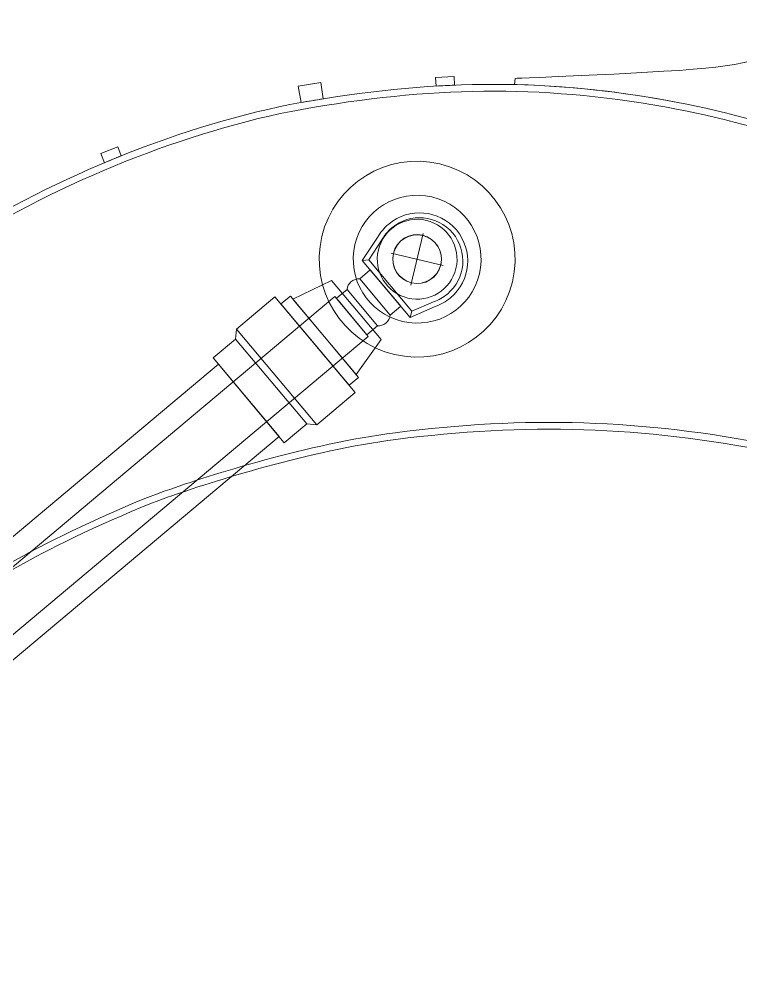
# Model space of a CAD drawing. Header units: millimetres. Extents: x -4490 to 177070, y -6118 to 72944.
# Drawn here: x 106628 to 108224, y 27571 to 29698 of the extents above; entities that cross this region are included whole.
import ezdxf

# ---------------------------------------------------------------- set-up
doc = ezdxf.new("R2010")
doc.units = ezdxf.units.MM
doc.layers.add('хендай', color=7, linetype='Continuous')

# ---------------------------------------------------------------- blocks, each defined once
blk = doc.blocks.new('A$C34472E01')
at = {"lineweight": 9}
for points, knots in [([(-20.5, 101.9), (-20.5, 101.9), (-275.3, 40), (-355.3, 20.6), (-355.3, 20.6), (-676.6, -57.2), (-998.4, -133.4), (-1319.4, -212), (-1319.4, -212), (-1389, -229), (-1621.6, -285.4), (-1686.8, -300.4), (-1686.8, -300.4), (-1768.9, -319.4), (-1897.2, -361.6), (-1962.3, -387.9), (-1962.3, -387.9), (-2174.4, -473.4), (-2409.8, -622), (-2572.3, -781.2), (-2572.3, -781.2), (-2756.1, -961.1), (-2883.3, -1131.2), (-2993.9, -1363.7), (-2993.9, -1363.7), (-3034.5, -1449.1), (-3077.5, -1565.6), (-3114.8, -1670.4), (-3114.8, -1670.4), (-3212.2, -1943.5), (-3319, -2213.3), (-3416.4, -2486.3), (-3416.4, -2486.3), (-3431.4, -2528.3), (-3615.1, -3024.2), (-3637.6, -3085.9), (-3637.6, -3085.9), (-3660.3, -3147.5), (-3948, -3924.3), (-3948, -3924.3), (-3948, -3924.3), (-3948, -3924.3), (-3960.7, -3919.6), (-3960.7, -3919.6), (-3960.7, -3919.6), (-3960.7, -3919.6), (-3672.9, -3142.9), (-3650.4, -3081.2), (-3650.4, -3081.2), (-3627.8, -3019.6), (-3444.1, -2523.8), (-3429.1, -2481.8), (-3429.1, -2481.8), (-3331.7, -2208.7), (-3224.9, -1939), (-3127.6, -1665.8), (-3127.6, -1665.8), (-3090.1, -1560.6), (-3046.9, -1443.6), (-3006.1, -1357.9), (-3006.1, -1357.9), (-2894.8, -1124), (-2766.8, -952.7), (-2581.8, -771.5), (-2581.8, -771.5), (-2418.2, -611.4), (-2180.7, -461.4), (-1967.4, -375.3), (-1967.4, -375.3), (-1901.7, -348.9), (-1772.7, -306.4), (-1689.9, -287.3), (-1689.9, -287.3), (-1624.7, -272.2), (-1392.2, -215.9), (-1322.6, -198.9), (-1322.6, -198.9), (-890, -92.9), (-456.5, 9.9), (-23.7, 115.1), (-23.7, 115.1), (-23.7, 115.1), (-20.5, 101.9), (-20.5, 101.9)], [0, 0, 0, 0, 0.047619, 0.047619, 0.047619, 0.047619, 0.095238, 0.095238, 0.095238, 0.095238, 0.142857, 0.142857, 0.142857, 0.142857, 0.190476, 0.190476, 0.190476, 0.190476, 0.238095, 0.238095, 0.238095, 0.238095, 0.285714, 0.285714, 0.285714, 0.285714, 0.333333, 0.333333, 0.333333, 0.333333, 0.380952, 0.380952, 0.380952, 0.380952, 0.428571, 0.428571, 0.428571, 0.428571, 0.47619, 0.47619, 0.47619, 0.47619, 0.52381, 0.52381, 0.52381, 0.52381, 0.571429, 0.571429, 0.571429, 0.571429, 0.619048, 0.619048, 0.619048, 0.619048, 0.666667, 0.666667, 0.666667, 0.666667, 0.714286, 0.714286, 0.714286, 0.714286, 0.761905, 0.761905, 0.761905, 0.761905, 0.809524, 0.809524, 0.809524, 0.809524, 0.857143, 0.857143, 0.857143, 0.857143, 0.904762, 0.904762, 0.904762, 0.904762, 0.952381, 0.952381, 0.952381, 0.952381, 1, 1, 1, 1]), ([(-3239.6, -2009.3), (-3197.3, -1896.5), (-3155.3, -1783.8), (-3114.8, -1670.4), (-3114.8, -1670.4), (-3077.5, -1565.6), (-3034.5, -1449.1), (-2993.9, -1363.7), (-2993.9, -1363.7), (-2883.3, -1131.2), (-2756.1, -961.1), (-2572.3, -781.2), (-2572.3, -781.2), (-2409.8, -622), (-2174.4, -473.4), (-1962.3, -387.9), (-1962.3, -387.9), (-1897.2, -361.6), (-1768.9, -319.4), (-1686.8, -300.4), (-1686.8, -300.4), (-1621.6, -285.4), (-1389, -229), (-1319.4, -212), (-1319.4, -212), (-998.6, -133.4), (-677, -57.3), (-355.9, 20.5), (-355.9, 20.5), (-355.9, 20.5), (-264.3, -244.6), (-264.3, -244.6), (-264.3, -244.6), (-331.4, -276.3), (-387.3, -302.7), (-403.8, -310.5), (-403.8, -310.5), (-778.7, -488.5), (-1152.6, -668.4), (-1527.9, -845.7), (-1527.9, -845.7), (-1586.7, -873.4), (-1710.8, -939.7), (-1789.2, -993), (-1789.2, -993), (-1867.4, -1046.2), (-2031.2, -1167), (-2149.7, -1291.7), (-2149.7, -1291.7), (-2326.6, -1477.8), (-2461.7, -1673.5), (-2568.7, -1907), (-2568.7, -1907), (-2592.9, -1959.8), (-2612, -1998.8), (-2689.7, -2162.7), (-2689.7, -2162.7), (-2689.7, -2162.7), (-2798.5, -2392.4), (-2798.5, -2392.4), (-2798.5, -2392.4), (-2798.5, -2392.4), (-3239.6, -2009.3), (-3239.6, -2009.3)], [0, 0, 0, 0, 0.0625, 0.0625, 0.0625, 0.0625, 0.125, 0.125, 0.125, 0.125, 0.1875, 0.1875, 0.1875, 0.1875, 0.25, 0.25, 0.25, 0.25, 0.3125, 0.3125, 0.3125, 0.3125, 0.375, 0.375, 0.375, 0.375, 0.4375, 0.4375, 0.4375, 0.4375, 0.5, 0.5, 0.5, 0.5, 0.5625, 0.5625, 0.5625, 0.5625, 0.625, 0.625, 0.625, 0.625, 0.6875, 0.6875, 0.6875, 0.6875, 0.75, 0.75, 0.75, 0.75, 0.8125, 0.8125, 0.8125, 0.8125, 0.875, 0.875, 0.875, 0.875, 0.9375, 0.9375, 0.9375, 0.9375, 1, 1, 1, 1]), ([(55.1, -108.7), (55.1, -108.7), (-348.5, -299.3), (-398, -322.7), (-398, -322.7), (-773, -500.7), (-1146.9, -680.6), (-1522.2, -857.9), (-1522.2, -857.9), (-1580.6, -885.5), (-1704, -951.3), (-1781.6, -1004.1), (-1781.6, -1004.1), (-1859.5, -1057.1), (-2022.5, -1177.3), (-2139.9, -1301), (-2139.9, -1301), (-2315.9, -1486.1), (-2450, -1680.6), (-2556.4, -1912.6), (-2556.4, -1912.6), (-2580.7, -1965.5), (-2599.7, -2004.5), (-2677.5, -2168.5), (-2677.5, -2168.5), (-2979.4, -2805.9), (-3282.4, -3443), (-3583.5, -4080.8), (-3583.5, -4080.8), (-3583.5, -4080.8), (-3596, -4075.5), (-3596, -4075.5), (-3596, -4075.5), (-3501.7, -3875.5), (-3361.2, -3577.7), (-3327.4, -3506.9), (-3327.4, -3506.9), (-3114.4, -3059.1), (-2902, -2610.8), (-2689.7, -2162.7), (-2689.7, -2162.7), (-2612, -1998.8), (-2592.9, -1959.8), (-2568.7, -1907), (-2568.7, -1907), (-2461.7, -1673.5), (-2326.6, -1477.8), (-2149.7, -1291.7), (-2149.7, -1291.7), (-2031.2, -1167), (-1867.4, -1046.2), (-1789.2, -993), (-1789.2, -993), (-1710.8, -939.7), (-1586.7, -873.4), (-1527.9, -845.7), (-1527.9, -845.7), (-1152.6, -668.4), (-778.7, -488.5), (-403.8, -310.5), (-403.8, -310.5), (-354.3, -287.1), (49.3, -96.5), (49.3, -96.5), (49.3, -96.5), (49.3, -96.5), (55.1, -108.7), (55.1, -108.7)], [0, 0, 0, 0, 0.058824, 0.058824, 0.058824, 0.058824, 0.117647, 0.117647, 0.117647, 0.117647, 0.176471, 0.176471, 0.176471, 0.176471, 0.235294, 0.235294, 0.235294, 0.235294, 0.294118, 0.294118, 0.294118, 0.294118, 0.352941, 0.352941, 0.352941, 0.352941, 0.411765, 0.411765, 0.411765, 0.411765, 0.470588, 0.470588, 0.470588, 0.470588, 0.529412, 0.529412, 0.529412, 0.529412, 0.588235, 0.588235, 0.588235, 0.588235, 0.647059, 0.647059, 0.647059, 0.647059, 0.705882, 0.705882, 0.705882, 0.705882, 0.764706, 0.764706, 0.764706, 0.764706, 0.823529, 0.823529, 0.823529, 0.823529, 0.882353, 0.882353, 0.882353, 0.882353, 0.941176, 0.941176, 0.941176, 0.941176, 1, 1, 1, 1]), ([(-2282.4, -516.6), (-2282.4, -516.6), (-2252, -497.1), (-2252, -497.1), (-2252, -497.1), (-2252, -497.1), (-2241.5, -513.5), (-2241.5, -513.5), (-2241.5, -513.5), (-2251.8, -519.7), (-2262.1, -526), (-2272.2, -532.4), (-2272.2, -532.4), (-2272.2, -532.4), (-2282.4, -516.6), (-2282.4, -516.6)], [0, 0, 0, 0, 0.25, 0.25, 0.25, 0.25, 0.5, 0.5, 0.5, 0.5, 0.75, 0.75, 0.75, 0.75, 1, 1, 1, 1]), ([(-2621.6, -765.1), (-2621.6, -765.1), (-2589.7, -733.6), (-2589.7, -733.6), (-2589.7, -733.6), (-2589.7, -733.6), (-2566.7, -757), (-2566.7, -757), (-2566.7, -757), (-2571.8, -761.8), (-2576.8, -766.7), (-2581.8, -771.5), (-2581.8, -771.5), (-2587.5, -777.1), (-2593.1, -782.7), (-2598.7, -788.2), (-2598.7, -788.2), (-2598.7, -788.2), (-2621.6, -765.1), (-2621.6, -765.1)], [0, 0, 0, 0, 0.2, 0.2, 0.2, 0.2, 0.4, 0.4, 0.4, 0.4, 0.6, 0.6, 0.6, 0.6, 0.8, 0.8, 0.8, 0.8, 1, 1, 1, 1]), ([(-2527.1, -1303.1), (-2625.7, -1261.7), (-2671.9, -1148.3), (-2630.5, -1049.7), (-2630.5, -1049.7), (-2589, -951.3), (-2475.7, -905), (-2377.2, -946.4), (-2377.2, -946.4), (-2278.7, -987.9), (-2232.4, -1101.2), (-2273.9, -1199.8), (-2273.9, -1199.8), (-2315.2, -1298.2), (-2428.7, -1344.5), (-2527.1, -1303.1)], [0, 0, 0, 0, 0.25, 0.25, 0.25, 0.25, 0.5, 0.5, 0.5, 0.5, 0.75, 0.75, 0.75, 0.75, 1, 1, 1, 1]), ([(-2786.6, -970.8), (-2786.6, -970.8), (-2763.3, -942.4), (-2763.3, -942.4), (-2763.3, -942.4), (-2763.3, -942.4), (-2750.2, -953.2), (-2750.2, -953.2), (-2750.2, -953.2), (-2758, -962.6), (-2765.7, -972.1), (-2773.3, -981.6), (-2773.3, -981.6), (-2773.3, -981.6), (-2786.6, -970.8), (-2786.6, -970.8)], [0, 0, 0, 0, 0.25, 0.25, 0.25, 0.25, 0.5, 0.5, 0.5, 0.5, 0.75, 0.75, 0.75, 0.75, 1, 1, 1, 1]), ([(-2501.1, -1241.2), (-2565.4, -1214.2), (-2595.6, -1140.1), (-2568.6, -1075.8), (-2568.6, -1075.8), (-2541.5, -1011.5), (-2467.5, -981.4), (-2403.2, -1008.4), (-2403.2, -1008.4), (-2338.9, -1035.4), (-2308.7, -1109.5), (-2335.8, -1173.7), (-2335.8, -1173.7), (-2362.8, -1238), (-2436.9, -1268.2), (-2501.1, -1241.2)], [0, 0, 0, 0, 0.25, 0.25, 0.25, 0.25, 0.5, 0.5, 0.5, 0.5, 0.75, 0.75, 0.75, 0.75, 1, 1, 1, 1]), ([(-2482.7, -1197.4), (-2522.8, -1180.5), (-2541.7, -1134.3), (-2524.8, -1094.2), (-2524.8, -1094.2), (-2507.9, -1054.2), (-2461.7, -1035.3), (-2421.7, -1052.2), (-2421.7, -1052.2), (-2381.5, -1069), (-2362.7, -1115.2), (-2379.5, -1155.3), (-2379.5, -1155.3), (-2396.4, -1195.4), (-2442.6, -1214.3), (-2482.7, -1197.4)], [0, 0, 0, 0, 0.25, 0.25, 0.25, 0.25, 0.5, 0.5, 0.5, 0.5, 0.75, 0.75, 0.75, 0.75, 1, 1, 1, 1]), ([(-3340.4, -1733.4), (-3387.9, -1713.4), (-3410.2, -1658.7), (-3390.3, -1611.2), (-3390.3, -1611.2), (-3386.7, -1602.8), (-3382, -1595.1), (-3376.6, -1588.4), (-3376.6, -1588.4), (-3376.6, -1588.4), (-3376.9, -1587.1), (-3376.9, -1587.1), (-3376.9, -1587.1), (-3376.9, -1587.1), (-3359.1, -1567.2), (-3320.3, -1542.4), (-3320.3, -1542.4), (-3281.4, -1517.7), (-3172, -1448.6), (-3106.2, -1377.3), (-3106.2, -1377.3), (-3040.4, -1305.9), (-2855, -1070.6), (-2855, -1070.6), (-2855, -1070.6), (-2855, -1070.6), (-2844.3, -1076.8), (-2844.3, -1076.8), (-2844.3, -1076.8), (-2903.9, -1162.4), (-2956.6, -1253.9), (-3006.1, -1357.9), (-3006.1, -1357.9), (-3046.9, -1443.6), (-3090.1, -1560.6), (-3127.6, -1665.8), (-3127.6, -1665.8), (-3157.1, -1748.7), (-3187.5, -1831.2), (-3218.2, -1913.6), (-3218.2, -1913.6), (-3218.2, -1913.6), (-3230.8, -1909.1), (-3230.8, -1909.1), (-3230.8, -1909.1), (-3230.8, -1909.1), (-3225, -1885.2), (-3219, -1843.4), (-3219, -1843.4), (-3213, -1801.7), (-3232.3, -1774.5), (-3251.6, -1765.3), (-3251.6, -1765.3), (-3266.2, -1758.4), (-3308.8, -1744), (-3328.5, -1737.4), (-3328.5, -1737.4), (-3331.8, -1736.5), (-3335, -1735.5), (-3338.3, -1734.2), (-3338.3, -1734.2), (-3338.3, -1734.2), (-3338.6, -1734.1), (-3338.6, -1734.1), (-3338.6, -1734.1), (-3339.2, -1733.9), (-3339.8, -1733.6), (-3340.4, -1733.4)], [0, 0, 0, 0, 0.058824, 0.058824, 0.058824, 0.058824, 0.117647, 0.117647, 0.117647, 0.117647, 0.176471, 0.176471, 0.176471, 0.176471, 0.235294, 0.235294, 0.235294, 0.235294, 0.294118, 0.294118, 0.294118, 0.294118, 0.352941, 0.352941, 0.352941, 0.352941, 0.411765, 0.411765, 0.411765, 0.411765, 0.470588, 0.470588, 0.470588, 0.470588, 0.529412, 0.529412, 0.529412, 0.529412, 0.588235, 0.588235, 0.588235, 0.588235, 0.647059, 0.647059, 0.647059, 0.647059, 0.705882, 0.705882, 0.705882, 0.705882, 0.764706, 0.764706, 0.764706, 0.764706, 0.823529, 0.823529, 0.823529, 0.823529, 0.882353, 0.882353, 0.882353, 0.882353, 0.941176, 0.941176, 0.941176, 0.941176, 1, 1, 1, 1]), ([(-2470.8, -1169.2), (-2495.3, -1158.9), (-2506.8, -1130.6), (-2496.5, -1106.1), (-2496.5, -1106.1), (-2486.2, -1081.7), (-2458, -1070.1), (-2433.5, -1080.5), (-2433.5, -1080.5), (-2409, -1090.7), (-2397.5, -1118.9), (-2407.8, -1143.5), (-2407.8, -1143.5), (-2418.1, -1167.9), (-2446.3, -1179.4), (-2470.8, -1169.2)], [0, 0, 0, 0, 0.25, 0.25, 0.25, 0.25, 0.5, 0.5, 0.5, 0.5, 0.75, 0.75, 0.75, 0.75, 1, 1, 1, 1])]:
    blk.add_open_spline(points, degree=3, knots=knots, dxfattribs=at)
for points in [[(-2472.5, -1173.2), (-2472.5, -1173.2), (-2431.8, -1076.4), (-2431.8, -1076.4)], [(-2500.5, -1104.4), (-2500.5, -1104.4), (-2403.7, -1145.1), (-2403.7, -1145.1)]]:
    blk.add_open_spline(points, degree=3, dxfattribs=at)
blk = doc.blocks.new('A$C035A7418')
at = {"lineweight": 9}
for points, knots in [([(-188.1, 48), (-188.1, 48), (-1641, -310.3), (-1641, -310.3), (-1641, -310.3), (-1641, -310.3), (-1596.3, -491.5), (-1596.3, -491.5), (-1596.3, -491.5), (-1596.3, -491.5), (-143.3, -133.3), (-143.3, -133.3), (-143.3, -133.3), (-143.3, -133.3), (-188.1, 48), (-188.1, 48)], [0, 0, 0, 0, 0.25, 0.25, 0.25, 0.25, 0.5, 0.5, 0.5, 0.5, 0.75, 0.75, 0.75, 0.75, 1, 1, 1, 1]), ([(-145.7, -94.4), (-145.7, -94.4), (-1859.9, -517.1), (-1859.9, -517.1), (-1859.9, -517.1), (-1859.9, -517.1), (-1884.4, -417.5), (-1884.4, -417.5), (-1884.4, -417.5), (-1884.4, -417.5), (-170.3, 5.3), (-170.3, 5.3), (-170.3, 5.3), (-170.3, 5.3), (-145.7, -94.4), (-145.7, -94.4)], [0, 0, 0, 0, 0.25, 0.25, 0.25, 0.25, 0.5, 0.5, 0.5, 0.5, 0.75, 0.75, 0.75, 0.75, 1, 1, 1, 1]), ([(-1717.8, -298.2), (-1717.8, -298.2), (-1814.5, -322), (-1814.5, -322), (-1814.5, -322), (-1814.5, -322), (-1755.4, -561.7), (-1755.4, -561.7), (-1755.4, -561.7), (-1755.4, -561.7), (-1658.6, -537.9), (-1658.6, -537.9), (-1658.6, -537.9), (-1658.6, -537.9), (-1717.8, -298.2), (-1717.8, -298.2)], [0, 0, 0, 0, 0.25, 0.25, 0.25, 0.25, 0.5, 0.5, 0.5, 0.5, 0.75, 0.75, 0.75, 0.75, 1, 1, 1, 1]), ([(-1700.9, -308.6), (-1700.9, -308.6), (-1717.8, -298.2), (-1717.8, -298.2), (-1717.8, -298.2), (-1717.8, -298.2), (-1658.6, -537.9), (-1658.6, -537.9), (-1658.6, -537.9), (-1658.6, -537.9), (-1648.5, -520.9), (-1648.5, -520.9), (-1648.5, -520.9), (-1648.5, -520.9), (-1700.9, -308.6), (-1700.9, -308.6)], [0, 0, 0, 0, 0.25, 0.25, 0.25, 0.25, 0.5, 0.5, 0.5, 0.5, 0.75, 0.75, 0.75, 0.75, 1, 1, 1, 1]), ([(-1644.8, -294.8), (-1644.8, -294.8), (-1700.9, -308.6), (-1700.9, -308.6), (-1700.9, -308.6), (-1700.9, -308.6), (-1648.5, -520.9), (-1648.5, -520.9), (-1648.5, -520.9), (-1648.5, -520.9), (-1592.5, -507), (-1592.5, -507), (-1592.5, -507), (-1592.5, -507), (-1644.8, -294.8), (-1644.8, -294.8)], [0, 0, 0, 0, 0.25, 0.25, 0.25, 0.25, 0.5, 0.5, 0.5, 0.5, 0.75, 0.75, 0.75, 0.75, 1, 1, 1, 1]), ([(-1810, -340), (-1810, -340), (-1833.4, -345.8), (-1833.4, -345.8), (-1833.4, -345.8), (-1833.4, -345.8), (-1783.1, -549.5), (-1783.1, -549.5), (-1783.1, -549.5), (-1783.1, -549.5), (-1759.8, -543.8), (-1759.8, -543.8), (-1759.8, -543.8), (-1759.8, -543.8), (-1810, -340), (-1810, -340)], [0, 0, 0, 0, 0.25, 0.25, 0.25, 0.25, 0.5, 0.5, 0.5, 0.5, 0.75, 0.75, 0.75, 0.75, 1, 1, 1, 1]), ([(-1906.4, -393.5), (-1906.4, -393.5), (-1831.5, -353.1), (-1831.5, -353.1), (-1831.5, -353.1), (-1831.5, -353.1), (-1784.9, -542.2), (-1784.9, -542.2), (-1784.9, -542.2), (-1784.9, -542.2), (-1870, -541.2), (-1870, -541.2), (-1870, -541.2), (-1870, -541.2), (-1906.4, -393.5), (-1906.4, -393.5)], [0, 0, 0, 0, 0.25, 0.25, 0.25, 0.25, 0.5, 0.5, 0.5, 0.5, 0.75, 0.75, 0.75, 0.75, 1, 1, 1, 1]), ([(-2132.3, -533.7), (-2119.7, -584.7), (-2068.2, -615.8), (-2017.3, -603.2), (-2017.3, -603.2), (-2005.6, -600.4), (-1994.9, -595.4), (-1985.6, -588.8), (-1985.6, -588.8), (-1985.6, -588.8), (-1938.7, -561.8), (-1938.7, -561.8), (-1938.7, -561.8), (-1938.7, -561.8), (-1974, -418.9), (-1974, -418.9), (-1974, -418.9), (-1974, -418.9), (-2028, -416.6), (-2028, -416.6), (-2028, -416.6), (-2039.3, -415.3), (-2051, -415.8), (-2062.8, -418.7), (-2062.8, -418.7), (-2113.7, -431.3), (-2144.8, -482.8), (-2132.3, -533.7)], [0, 0, 0, 0, 0.142857, 0.142857, 0.142857, 0.142857, 0.285714, 0.285714, 0.285714, 0.285714, 0.428571, 0.428571, 0.428571, 0.428571, 0.571429, 0.571429, 0.571429, 0.571429, 0.714286, 0.714286, 0.714286, 0.714286, 0.857143, 0.857143, 0.857143, 0.857143, 1, 1, 1, 1]), ([(-2123, -531.4), (-2111.7, -577.2), (-2065.5, -605.2), (-2019.7, -593.9), (-2019.7, -593.9), (-2009.1, -591.3), (-1999.5, -586.8), (-1991.2, -581), (-1991.2, -581), (-1991.2, -581), (-1950.6, -557), (-1950.6, -557), (-1950.6, -557), (-1950.6, -557), (-1982.3, -428.6), (-1982.3, -428.6), (-1982.3, -428.6), (-1982.3, -428.6), (-2029.3, -426.2), (-2029.3, -426.2), (-2029.3, -426.2), (-2039.5, -425), (-2050, -425.5), (-2060.6, -428.1), (-2060.6, -428.1), (-2106.3, -439.4), (-2134.3, -485.7), (-2123, -531.4)], [0, 0, 0, 0, 0.142857, 0.142857, 0.142857, 0.142857, 0.285714, 0.285714, 0.285714, 0.285714, 0.428571, 0.428571, 0.428571, 0.428571, 0.571429, 0.571429, 0.571429, 0.571429, 0.714286, 0.714286, 0.714286, 0.714286, 0.857143, 0.857143, 0.857143, 0.857143, 1, 1, 1, 1]), ([(-1950.6, -557), (-1950.6, -557), (-1938.7, -561.8), (-1938.7, -561.8), (-1938.7, -561.8), (-1938.7, -561.8), (-1974, -418.9), (-1974, -418.9), (-1974, -418.9), (-1974, -418.9), (-1982.3, -428.6), (-1982.3, -428.6), (-1982.3, -428.6), (-1982.3, -428.6), (-1950.6, -557), (-1950.6, -557)], [0, 0, 0, 0, 0.25, 0.25, 0.25, 0.25, 0.5, 0.5, 0.5, 0.5, 0.75, 0.75, 0.75, 0.75, 1, 1, 1, 1]), ([(-1945.7, -533.7), (-1945.7, -533.7), (-1919.6, -527.3), (-1919.6, -527.3), (-1919.6, -527.3), (-1919.6, -527.3), (-1942, -436.3), (-1942, -436.3), (-1942, -436.3), (-1942, -436.3), (-1968.1, -442.7), (-1968.1, -442.7), (-1968.1, -442.7), (-1968.1, -442.7), (-1945.7, -533.7), (-1945.7, -533.7)], [0, 0, 0, 0, 0.25, 0.25, 0.25, 0.25, 0.5, 0.5, 0.5, 0.5, 0.75, 0.75, 0.75, 0.75, 1, 1, 1, 1]), ([(-1919.6, -527.3), (-1915.6, -530.4), (-1906.6, -530.8), (-1901.2, -529.5), (-1901.2, -529.5), (-1895.9, -528.2), (-1890, -524), (-1887.8, -519.4), (-1887.8, -519.4), (-1887.8, -519.4), (-1910.2, -428.4), (-1910.2, -428.4), (-1910.2, -428.4), (-1914.3, -425.3), (-1921.5, -424.5), (-1926.8, -425.8), (-1926.8, -425.8), (-1932.2, -427.1), (-1939.9, -431.7), (-1942, -436.3), (-1942, -436.3), (-1942, -436.3), (-1919.6, -527.3), (-1919.6, -527.3)], [0, 0, 0, 0, 0.166667, 0.166667, 0.166667, 0.166667, 0.333333, 0.333333, 0.333333, 0.333333, 0.5, 0.5, 0.5, 0.5, 0.666667, 0.666667, 0.666667, 0.666667, 0.833333, 0.833333, 0.833333, 0.833333, 1, 1, 1, 1]), ([(-1887.8, -519.4), (-1887.8, -519.4), (-1860.9, -512.8), (-1860.9, -512.8), (-1860.9, -512.8), (-1860.9, -512.8), (-1883.4, -421.8), (-1883.4, -421.8), (-1883.4, -421.8), (-1883.4, -421.8), (-1910.2, -428.4), (-1910.2, -428.4), (-1910.2, -428.4), (-1910.2, -428.4), (-1887.8, -519.4), (-1887.8, -519.4)], [0, 0, 0, 0, 0.25, 0.25, 0.25, 0.25, 0.5, 0.5, 0.5, 0.5, 0.75, 0.75, 0.75, 0.75, 1, 1, 1, 1]), ([(-2058.8, -549.1), (-2083.3, -538.8), (-2094.8, -510.5), (-2084.5, -486), (-2084.5, -486), (-2074.2, -461.6), (-2046, -450.1), (-2021.5, -460.4), (-2021.5, -460.4), (-1997, -470.6), (-1985.5, -498.9), (-1995.8, -523.4), (-1995.8, -523.4), (-2006.1, -547.8), (-2034.3, -559.3), (-2058.8, -549.1)], [0, 0, 0, 0, 0.25, 0.25, 0.25, 0.25, 0.5, 0.5, 0.5, 0.5, 0.75, 0.75, 0.75, 0.75, 1, 1, 1, 1])]:
    blk.add_open_spline(points, degree=3, knots=knots, dxfattribs=at)

msp = doc.modelspace()

# ---------------------------------------------------------------- block references
at = {"layer": 'хендай', "xscale": -1.12, "yscale": 1.12, "zscale": 1.12, "rotation": 53.85010022382998}
for name, p in [('A$C34472E01', (104870.676, 27692.45)), ('A$C035A7418', (105703.448, 27655.846))]:
    msp.add_blockref(name, p, dxfattribs=at)

doc.saveas('drawing.dxf')
